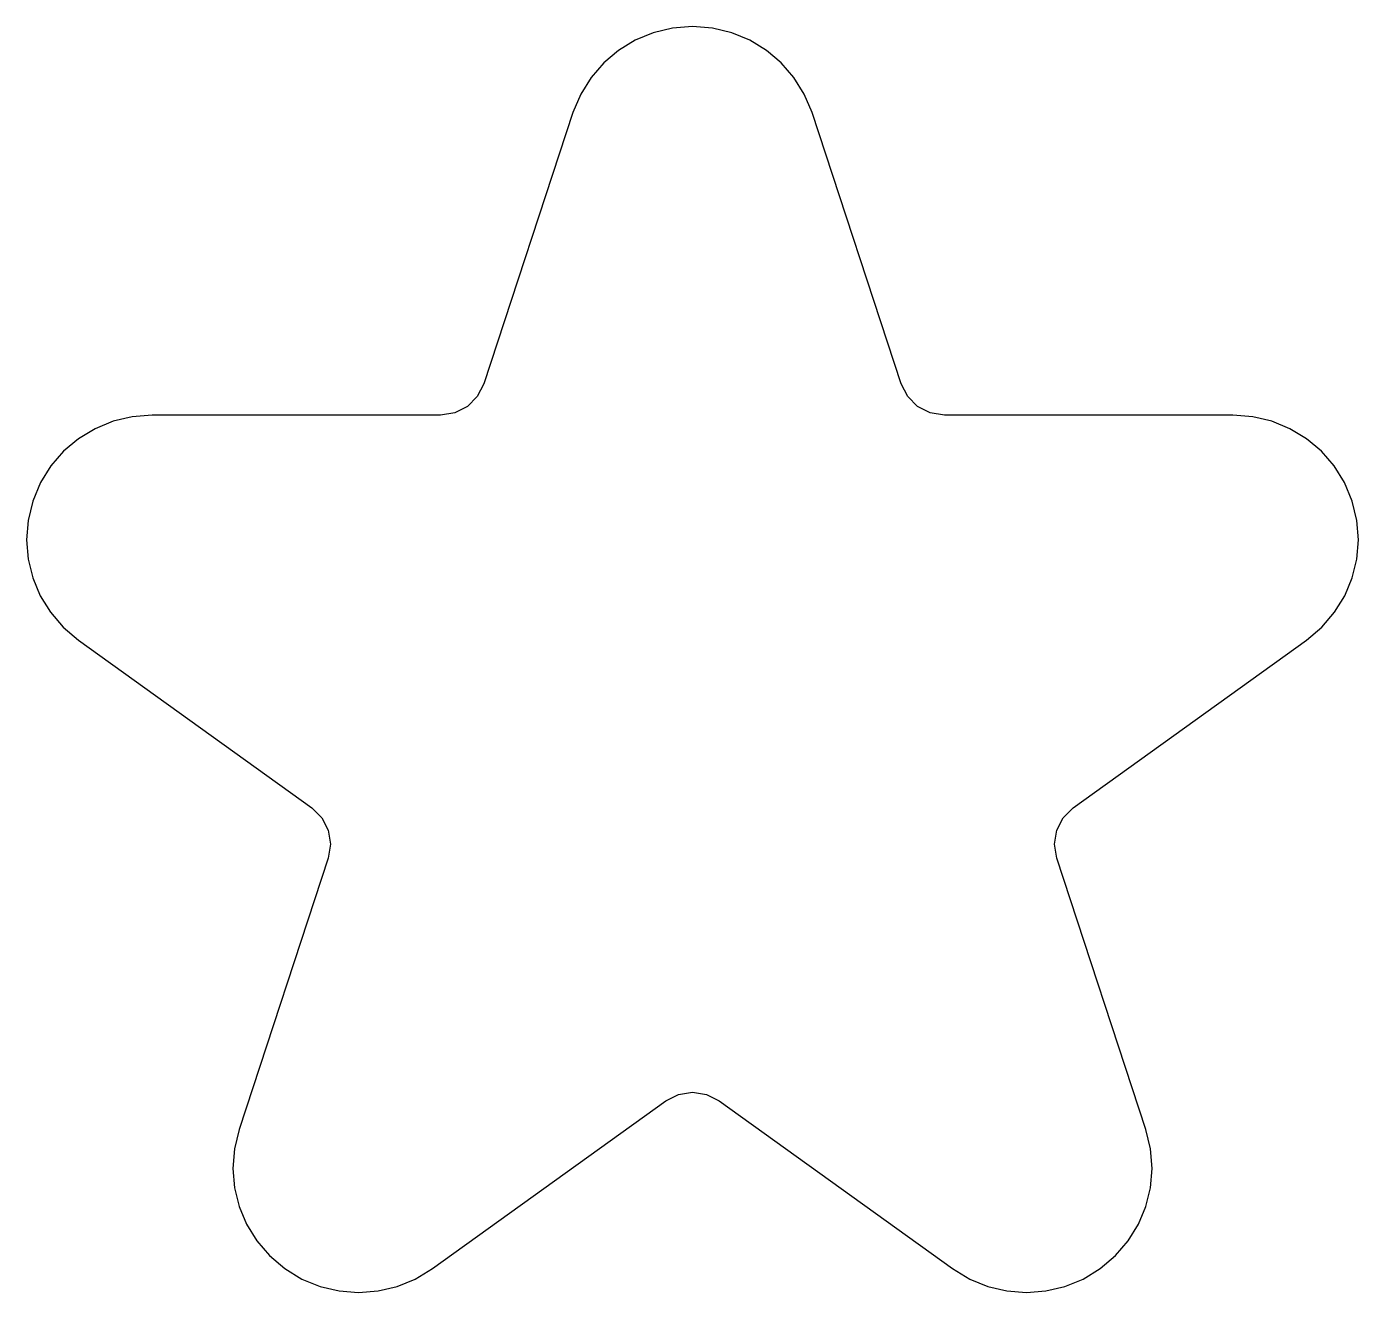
# Model space of a CAD drawing. Extents: x 0 to 166, y 0 to 157.
import ezdxf

# ---------------------------------------------------------------- set-up
doc = ezdxf.new("R2010")
doc.units = 0

msp = doc.modelspace()

# ---------------------------------------------------------------- linework, layer by layer
at = {"layer": 'Layer 1', "color": 7}
msp.add_lwpolyline([(67.932479, 146.737662), (56.855183, 112.987375), (56.039676, 111.409427), (54.800332, 110.187425), (53.243538, 109.398017), (51.475681, 109.117848), (15.62741, 109.117848), (13.130991, 108.919975), (10.74351, 108.343989), (8.501743, 107.41634), (6.442469, 106.163482), (4.602465, 104.611863), (3.018509, 102.787936), (1.727378, 100.718151), (0.765851, 98.42896), (0.184523, 96.017401), (0.000115, 93.591601), (0.198581, 91.194345), (0.765875, 88.868418), (1.687952, 86.656605), (2.950764, 84.601691), (4.540266, 82.74646), (6.442411, 81.133698), (35.444332, 60.274768), (36.708138, 59.019628), (37.499018, 57.475216), (37.776243, 55.765505), (37.499084, 54.01447), (26.421364, 20.263733), (25.84004, 17.852251), (25.655642, 15.42649), (25.854122, 13.029249), (26.421427, 10.703324), (27.343507, 8.491513), (28.606311, 6.436613), (30.195788, 4.581422), (32.097887, 2.968736), (34.235045, 1.676215), (36.508564, 0.752986), (38.872985, 0.199048), (41.282852, 0.014402), (43.692707, 0.199048), (46.057091, 0.752986), (48.330548, 1.676215), (50.46762, 2.968736), (79.469621, 23.827931), (81.066077, 24.629965), (82.794271, 24.897309), (84.522515, 24.629965), (86.119121, 23.827931), (115.121122, 2.968736), (117.258193, 1.676215), (119.531646, 0.752986), (121.89602, 0.199048), (124.305856, 0.014402), (126.715691, 0.199048), (129.080066, 0.752986), (131.353519, 1.676215), (133.49059, 2.968736), (135.392862, 4.581422), (136.982462, 6.436613), (138.24534, 8.491513), (139.16745, 10.703324), (139.734741, 13.029249), (139.933166, 15.42649), (139.748674, 17.852251), (139.167218, 20.263733), (128.089393, 54.01447), (127.812197, 55.765505), (128.08936, 57.475216), (128.880227, 59.019628), (130.144144, 60.274768), (159.146145, 81.133698), (161.048265, 82.74646), (162.637793, 84.601691), (163.900663, 86.656605), (164.822807, 88.868418), (165.390157, 91.194345), (165.588646, 93.591601), (165.404208, 96.017401), (164.822774, 98.42896), (163.86121, 100.718151), (162.570077, 102.787936), (160.986143, 104.611863), (159.146178, 106.163482), (157.086953, 107.41634), (154.845237, 108.343989), (152.4578, 108.919975), (149.961411, 109.117848), (114.113325, 109.117848), (112.345166, 109.398017), (110.788244, 110.187425), (109.548921, 111.409427), (108.733559, 112.987375), (97.655998, 146.737662), (96.694424, 149.026994), (95.403264, 151.096886), (93.819297, 152.920893), (91.979303, 154.472567), (89.920061, 155.725461), (87.67835, 156.653129), (85.290948, 157.229125), (82.794635, 157.427), (80.298061, 157.229125), (77.910462, 156.653129), (75.668609, 155.725461), (73.609273, 154.472567), (71.769221, 152.920893), (70.185225, 151.096886), (68.894055, 149.026994), (67.932479, 146.737662), (67.932479, 146.737662)], close=True, dxfattribs=at)

doc.saveas('drawing.dxf')
